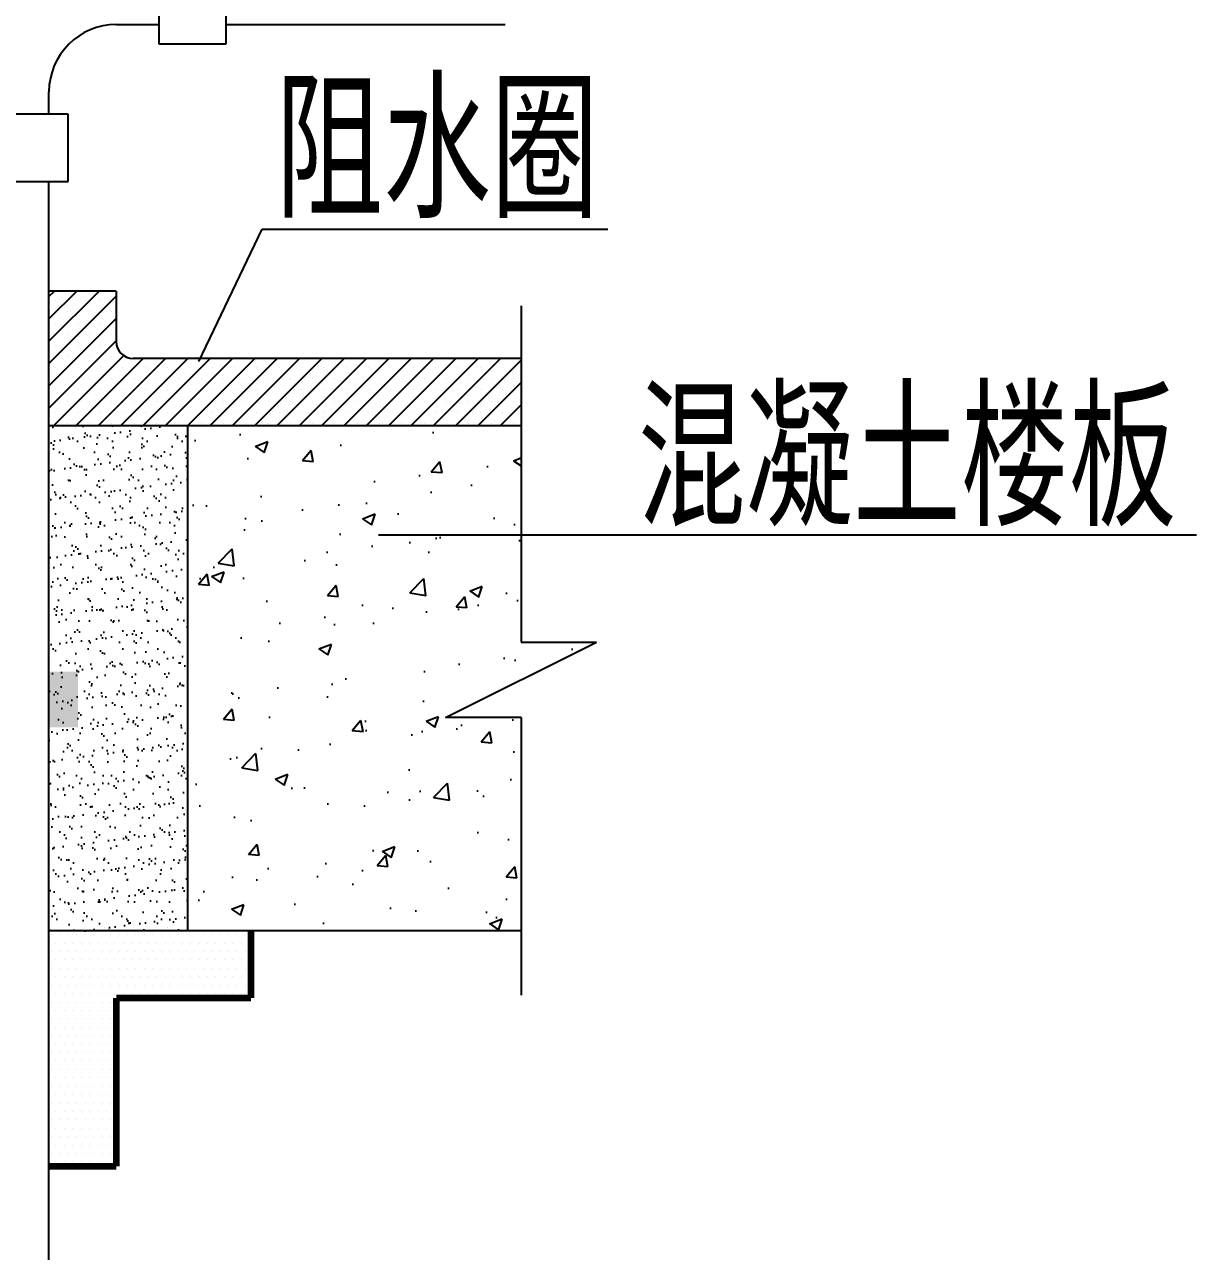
# Model space of a CAD drawing. Extents: x 1000 to 47721, y 1000 to 6465.
# Drawn here: x 1114.5 to 1166.7, y 1077.1 to 1131.8 of the extents above; entities that cross this region are included whole.
import ezdxf

# ---------------------------------------------------------------- set-up
doc = ezdxf.new("R2010")
doc.units = 0
doc.header["$LTSCALE"] = 35
doc.header["$MEASUREMENT"] = 0
for name, color, linetype in [('0P', 7, 'Continuous'), ('HZ', 3, 'Continuous'), ('WALL', 51, 'Continuous')]:
    doc.layers.add(name, color=color, linetype=linetype)
doc.styles.add('HZ', font='romant.shx', dxfattribs={"width": 0.8, "bigfont": 'hztxt.shx'})

msp = doc.modelspace()

# ---------------------------------------------------------------- hatches: boundary and pattern name
at = {"layer": '0P'}
h = msp.add_hatch(dxfattribs=at)
h.set_pattern_fill('AR-CONC', color=256, scale=0.8, style=0)
h.set_pattern_definition([(50, (-15813.1123, 2049.754), (5.7380815, -0.5020171), [0.6, -6.6]), (355.00001, (-15813.1123, 2049.754), (-1.1100106, 6.0175371), [0.48, -5.2800002]), (100.4514, (-15812.634, 2049.712), (4.6280751, 5.5155163), [0.5099215, -5.609137]), (46.1842, (-15813.112, 2051.354), (8.5379286, -1.324152), [0.9, -9.8999996]), (96.6356, (-15812.401, 2051.244), (7.4773016, 7.792943), [0.7648823, -8.413704]), (351.1842, (-15813.112, 2051.354), (7.4772954, 7.7929487), [0.72, -7.92]), (21, (-15812.3125, 2050.954), (4.7752566, -3.2209511), [0.6, -6.6]), (326.00001, (-15812.3125, 2050.954), (1.9465227, 5.8012004), [0.48, -5.2800002]), (71.4514, (-15811.914, 2050.6855), (6.7217813, 2.580244), [0.5099215, -5.609137]), (37.5, (-15813.1123, 2049.7542), (0.09727884, 2.66315079), [0, -5.2160001, 0, -5.36000013, 0, -5.3000002]), (7.5, (-15813.1123, 2049.7542), (2.1045563, 3.1552937), [0, -3.056, 0, -5.0960002, 0, -2.02]), (327.500003, (-15814.8965, 2049.7542), (4.27057934, -0.18043898), [0, -2, 0, -6.2399998, 0, -8.2799997]), (317.500005, (-15815.6963, 2049.754), (4.6654892, 0.80083984), [0, -2.5999999, 0, -4.14400005, 0, -5.8800001])])
h.paths.add_polyline_path([(1096.13, 1113.926), (1082.242, 1113.926), (1082.242, 1104.282), (1085.602, 1104.282), (1079.409, 1101.185), (1079.146, 1100.922), (1082.242, 1100.922), (1082.242, 1091.426), (1096.13, 1091.426)])
h.paths.add_polyline_path([(1133.25, 1100.922), (1139.97, 1104.282), (1136.61, 1104.282), (1136.61, 1113.926), (1121.754, 1113.926), (1121.754, 1091.426), (1136.61, 1091.426), (1136.61, 1100.922)])
h = msp.add_hatch(dxfattribs=at)
h.set_pattern_fill('AR-SAND', color=256, scale=0.5, style=0)
h.set_pattern_definition([(37.4999993, (-15813.1123, 2049.75415), (-0.031496678, 0.963411868), [0, -0.75999999, 0, -0.850000024, 0, -0.8125]), (7.5, (-15813.1123, 2049.7542), (0.88488835, 1.41107309), [0, -0.409999996, 0, -0.685000002, 0, -0.262499988]), (327.500003, (-15813.7275, 2049.75415), (1.55707097, 0.002829527), [0, -0.25, 0, -0.899999976, 0, -1.174999952]), (317.500005, (-15813.7275, 2049.7542), (1.50306332, 0.4388378), [0, -0.125, 0, -0.589999974, 0, -0.675000012])])
h.paths.add_polyline_path([(1096.13, 1091.426), (1102.305, 1091.426), (1102.305, 1113.926), (1096.13, 1113.926)])
h.paths.add_polyline_path([(1121.754, 1113.926), (1115.58, 1113.926), (1115.58, 1091.426), (1121.754, 1091.426)])
msp.add_hatch(color=256, dxfattribs=at).paths.add_polyline_path([(1116.875, 1102.972), (1115.577, 1102.972), (1115.577, 1100.49), (1116.875, 1100.49)])

# ---------------------------------------------------------------- linework, layer by layer
for p, q in [((1122.262, 1116.795), (1125.083, 1122.686)), ((1125.083, 1122.686), (1140.474, 1122.686)), ((1130.261, 1109.061), (1166.698, 1109.061))]:
    msp.add_line(p, q)
for p, q in [((1120.468, 1138.939), (1120.468, 1130.939)), ((1123.468, 1130.939), (1123.468, 1138.939)), ((1118.58, 1131.806), (1120.468, 1131.806)), ((1123.468, 1131.806), (1135.901, 1131.806)), ((1120.468, 1130.939), (1123.468, 1130.939)), ((1115.58, 1127.806), (1115.58, 1128.806)), ((1116.442, 1127.806), (1101.442, 1127.806)), ((1116.442, 1124.806), (1116.442, 1127.806)), ((1101.442, 1124.806), (1116.442, 1124.806)), ((1115.58, 1075.718), (1115.58, 1124.806)), ((1121.754, 1113.926), (1121.754, 1091.426))]:
    msp.add_line(p, q, dxfattribs=at)
msp.add_arc((1118.58, 1128.806), 3, 90, 180, dxfattribs=at)
at = {"layer": 'WALL'}
for p, q in [((1118.58, 1119.926), (1115.58, 1119.926)), ((1115.58, 1119.685), (1115.821, 1119.926)), ((1115.58, 1118.69), (1116.816, 1119.926)), ((1115.58, 1117.696), (1117.81, 1119.926)), ((1115.58, 1116.702), (1118.58, 1119.702)), ((1118.58, 1119.926), (1118.58, 1117.676)), ((1115.891, 1119.499), (1115.891, 1119.499)), ((1116.886, 1119.499), (1116.886, 1119.499)), ((1117.88, 1119.499), (1117.88, 1119.499)), ((1136.61, 1119.273), (1136.61, 1104.282)), ((1115.58, 1115.707), (1118.58, 1118.707)), ((1116.389, 1119.002), (1116.389, 1119.002)), ((1117.383, 1119.002), (1117.383, 1119.002)), ((1118.377, 1119.002), (1118.377, 1119.002)), ((1115.891, 1118.505), (1115.891, 1118.505)), ((1116.886, 1118.505), (1116.886, 1118.505)), ((1117.88, 1118.505), (1117.88, 1118.505)), ((1115.58, 1114.713), (1118.58, 1117.713)), ((1115.891, 1117.511), (1115.891, 1117.511)), ((1116.389, 1118.008), (1116.389, 1118.008)), ((1116.886, 1117.511), (1116.886, 1117.511)), ((1117.383, 1118.008), (1117.383, 1118.008)), ((1117.88, 1117.511), (1117.88, 1117.511)), ((1118.377, 1118.008), (1118.377, 1118.008)), ((1115.788, 1113.926), (1118.914, 1117.052)), ((1116.389, 1117.013), (1116.389, 1117.013)), ((1116.782, 1113.926), (1119.782, 1116.926)), ((1117.383, 1117.013), (1117.383, 1117.013)), ((1117.776, 1113.926), (1120.776, 1116.926)), ((1118.377, 1117.013), (1118.377, 1117.013)), ((1118.771, 1113.926), (1121.771, 1116.926)), ((1136.61, 1116.926), (1119.33, 1116.926)), ((1119.765, 1113.926), (1122.765, 1116.926)), ((1120.76, 1113.926), (1123.76, 1116.926)), ((1121.754, 1113.926), (1124.754, 1116.926)), ((1122.748, 1113.926), (1125.748, 1116.926)), ((1123.743, 1113.926), (1126.743, 1116.926)), ((1124.737, 1113.926), (1127.737, 1116.926)), ((1125.731, 1113.926), (1128.731, 1116.926)), ((1126.726, 1113.926), (1129.726, 1116.926)), ((1127.72, 1113.926), (1130.72, 1116.926)), ((1128.714, 1113.926), (1131.714, 1116.926)), ((1129.709, 1113.926), (1132.709, 1116.926)), ((1130.703, 1113.926), (1133.703, 1116.926)), ((1131.698, 1113.926), (1134.698, 1116.926)), ((1132.692, 1113.926), (1135.692, 1116.926)), ((1115.891, 1116.516), (1115.891, 1116.516)), ((1116.886, 1116.516), (1116.886, 1116.516)), ((1117.88, 1116.516), (1117.88, 1116.516)), ((1118.875, 1116.516), (1118.875, 1116.516)), ((1119.869, 1116.516), (1119.869, 1116.516)), ((1120.863, 1116.516), (1120.863, 1116.516)), ((1121.858, 1116.516), (1121.858, 1116.516)), ((1122.852, 1116.516), (1122.852, 1116.516)), ((1123.846, 1116.516), (1123.846, 1116.516)), ((1124.841, 1116.516), (1124.841, 1116.516)), ((1125.835, 1116.516), (1125.835, 1116.516)), ((1126.83, 1116.516), (1126.83, 1116.516)), ((1127.824, 1116.516), (1127.824, 1116.516)), ((1128.818, 1116.516), (1128.818, 1116.516)), ((1129.813, 1116.516), (1129.813, 1116.516)), ((1130.807, 1116.516), (1130.807, 1116.516)), ((1131.801, 1116.516), (1131.801, 1116.516)), ((1132.796, 1116.516), (1132.796, 1116.516)), ((1133.686, 1113.926), (1136.61, 1116.85)), ((1133.79, 1116.516), (1133.79, 1116.516)), ((1134.784, 1116.516), (1134.784, 1116.516)), ((1135.779, 1116.516), (1135.779, 1116.516)), ((1116.389, 1116.019), (1116.389, 1116.019)), ((1117.383, 1116.019), (1117.383, 1116.019)), ((1118.377, 1116.019), (1118.377, 1116.019)), ((1119.372, 1116.019), (1119.372, 1116.019)), ((1120.366, 1116.019), (1120.366, 1116.019)), ((1121.36, 1116.019), (1121.36, 1116.019)), ((1122.355, 1116.019), (1122.355, 1116.019)), ((1123.349, 1116.019), (1123.349, 1116.019)), ((1124.344, 1116.019), (1124.344, 1116.019)), ((1125.338, 1116.019), (1125.338, 1116.019)), ((1126.332, 1116.019), (1126.332, 1116.019)), ((1127.327, 1116.019), (1127.327, 1116.019)), ((1128.321, 1116.019), (1128.321, 1116.019)), ((1129.315, 1116.019), (1129.315, 1116.019)), ((1130.31, 1116.019), (1130.31, 1116.019)), ((1131.304, 1116.019), (1131.304, 1116.019)), ((1132.299, 1116.019), (1132.299, 1116.019)), ((1133.293, 1116.019), (1133.293, 1116.019)), ((1134.287, 1116.019), (1134.287, 1116.019)), ((1134.681, 1113.926), (1136.61, 1115.855)), ((1135.282, 1116.019), (1135.282, 1116.019)), ((1136.276, 1116.019), (1136.276, 1116.019)), ((1115.891, 1115.522), (1115.891, 1115.522)), ((1116.886, 1115.522), (1116.886, 1115.522)), ((1117.88, 1115.522), (1117.88, 1115.522)), ((1118.875, 1115.522), (1118.875, 1115.522)), ((1119.869, 1115.522), (1119.869, 1115.522)), ((1120.863, 1115.522), (1120.863, 1115.522)), ((1121.858, 1115.522), (1121.858, 1115.522)), ((1122.852, 1115.522), (1122.852, 1115.522)), ((1123.846, 1115.522), (1123.846, 1115.522)), ((1124.841, 1115.522), (1124.841, 1115.522)), ((1125.835, 1115.522), (1125.835, 1115.522)), ((1126.83, 1115.522), (1126.83, 1115.522)), ((1127.824, 1115.522), (1127.824, 1115.522)), ((1128.818, 1115.522), (1128.818, 1115.522)), ((1129.813, 1115.522), (1129.813, 1115.522)), ((1130.807, 1115.522), (1130.807, 1115.522)), ((1131.801, 1115.522), (1131.801, 1115.522)), ((1132.796, 1115.522), (1132.796, 1115.522)), ((1133.79, 1115.522), (1133.79, 1115.522)), ((1134.784, 1115.522), (1134.784, 1115.522)), ((1135.779, 1115.522), (1135.779, 1115.522)), ((1116.389, 1115.025), (1116.389, 1115.025)), ((1117.383, 1115.025), (1117.383, 1115.025)), ((1118.377, 1115.025), (1118.377, 1115.025)), ((1119.372, 1115.025), (1119.372, 1115.025)), ((1120.366, 1115.025), (1120.366, 1115.025)), ((1121.36, 1115.025), (1121.36, 1115.025)), ((1122.355, 1115.025), (1122.355, 1115.025)), ((1123.349, 1115.025), (1123.349, 1115.025)), ((1124.344, 1115.025), (1124.344, 1115.025)), ((1125.338, 1115.025), (1125.338, 1115.025)), ((1126.332, 1115.025), (1126.332, 1115.025)), ((1127.327, 1115.025), (1127.327, 1115.025)), ((1128.321, 1115.025), (1128.321, 1115.025)), ((1129.315, 1115.025), (1129.315, 1115.025)), ((1130.31, 1115.025), (1130.31, 1115.025)), ((1131.304, 1115.025), (1131.304, 1115.025)), ((1132.299, 1115.025), (1132.299, 1115.025)), ((1133.293, 1115.025), (1133.293, 1115.025)), ((1134.287, 1115.025), (1134.287, 1115.025)), ((1135.282, 1115.025), (1135.282, 1115.025)), ((1135.675, 1113.926), (1136.61, 1114.861)), ((1136.276, 1115.025), (1136.276, 1115.025)), ((1115.891, 1114.527), (1115.891, 1114.527)), ((1116.886, 1114.527), (1116.886, 1114.527)), ((1117.88, 1114.527), (1117.88, 1114.527)), ((1118.875, 1114.527), (1118.875, 1114.527)), ((1119.869, 1114.527), (1119.869, 1114.527)), ((1120.863, 1114.527), (1120.863, 1114.527)), ((1121.858, 1114.527), (1121.858, 1114.527)), ((1122.852, 1114.527), (1122.852, 1114.527)), ((1123.846, 1114.527), (1123.846, 1114.527)), ((1124.841, 1114.527), (1124.841, 1114.527)), ((1125.835, 1114.527), (1125.835, 1114.527)), ((1126.83, 1114.527), (1126.83, 1114.527)), ((1127.824, 1114.527), (1127.824, 1114.527)), ((1128.818, 1114.527), (1128.818, 1114.527)), ((1129.813, 1114.527), (1129.813, 1114.527)), ((1130.807, 1114.527), (1130.807, 1114.527)), ((1131.801, 1114.527), (1131.801, 1114.527)), ((1132.796, 1114.527), (1132.796, 1114.527)), ((1133.79, 1114.527), (1133.79, 1114.527)), ((1134.784, 1114.527), (1134.784, 1114.527)), ((1135.779, 1114.527), (1135.779, 1114.527)), ((1136.61, 1113.926), (1115.58, 1113.926)), ((1116.389, 1114.03), (1116.389, 1114.03)), ((1116.772, 1113.859), (1116.772, 1113.859)), ((1117.383, 1114.03), (1117.383, 1114.03)), ((1118.377, 1114.03), (1118.377, 1114.03)), ((1119.372, 1114.03), (1119.372, 1114.03)), ((1120.366, 1114.03), (1120.366, 1114.03)), ((1121.36, 1114.03), (1121.36, 1114.03)), ((1122.355, 1114.03), (1122.355, 1114.03)), ((1123.349, 1114.03), (1123.349, 1114.03)), ((1124.344, 1114.03), (1124.344, 1114.03)), ((1125.338, 1114.03), (1125.338, 1114.03)), ((1126.332, 1114.03), (1126.332, 1114.03)), ((1127.327, 1114.03), (1127.327, 1114.03)), ((1128.321, 1114.03), (1128.321, 1114.03)), ((1129.315, 1114.03), (1129.315, 1114.03)), ((1130.31, 1114.03), (1130.31, 1114.03)), ((1131.304, 1114.03), (1131.304, 1114.03)), ((1132.299, 1114.03), (1132.299, 1114.03)), ((1133.293, 1114.03), (1133.293, 1114.03)), ((1134.287, 1114.03), (1134.287, 1114.03)), ((1135.282, 1114.03), (1135.282, 1114.03)), ((1136.276, 1114.03), (1136.276, 1114.03)), ((1133.25, 1100.922), (1139.97, 1104.282)), ((1136.61, 1104.282), (1139.97, 1104.282)), ((1136.96, 1102.78), (1136.96, 1102.78)), ((1136.61, 1100.922), (1133.25, 1100.922)), ((1136.61, 1100.922), (1136.61, 1088.556)), ((1136.61, 1091.426), (1115.58, 1091.426)), ((1115.703, 1091.249), (1115.703, 1091.249)), ((1116.078, 1091.249), (1116.078, 1091.249)), ((1116.453, 1091.249), (1116.453, 1091.249)), ((1116.828, 1091.249), (1116.828, 1091.249)), ((1117.203, 1091.249), (1117.203, 1091.249)), ((1117.578, 1091.249), (1117.578, 1091.249)), ((1117.953, 1091.249), (1117.953, 1091.249)), ((1118.056, 1091.554), (1118.056, 1091.554)), ((1118.328, 1091.249), (1118.328, 1091.249)), ((1118.703, 1091.249), (1118.703, 1091.249)), ((1119.078, 1091.249), (1119.078, 1091.249)), ((1119.453, 1091.249), (1119.453, 1091.249)), ((1119.828, 1091.249), (1119.828, 1091.249)), ((1120.203, 1091.249), (1120.203, 1091.249)), ((1120.578, 1091.249), (1120.578, 1091.249)), ((1120.858, 1091.559), (1120.858, 1091.559)), ((1120.953, 1091.249), (1120.953, 1091.249)), ((1121.328, 1091.249), (1121.328, 1091.249)), ((1121.703, 1091.249), (1121.703, 1091.249)), ((1122.078, 1091.249), (1122.078, 1091.249)), ((1122.453, 1091.249), (1122.453, 1091.249)), ((1122.828, 1091.249), (1122.828, 1091.249)), ((1123.203, 1091.249), (1123.203, 1091.249)), ((1123.578, 1091.249), (1123.578, 1091.249)), ((1123.953, 1091.249), (1123.953, 1091.249)), ((1124.328, 1091.249), (1124.328, 1091.249)), ((1115.89, 1090.874), (1115.89, 1090.874)), ((1116.265, 1090.874), (1116.265, 1090.874)), ((1116.64, 1090.874), (1116.64, 1090.874)), ((1117.015, 1090.874), (1117.015, 1090.874)), ((1117.39, 1090.874), (1117.39, 1090.874)), ((1117.765, 1090.874), (1117.765, 1090.874)), ((1118.14, 1090.874), (1118.14, 1090.874)), ((1118.515, 1090.874), (1118.515, 1090.874)), ((1118.89, 1090.874), (1118.89, 1090.874)), ((1119.265, 1090.874), (1119.265, 1090.874)), ((1119.64, 1090.874), (1119.64, 1090.874)), ((1120.015, 1090.874), (1120.015, 1090.874)), ((1120.39, 1090.874), (1120.39, 1090.874)), ((1120.765, 1090.874), (1120.765, 1090.874)), ((1121.14, 1090.874), (1121.14, 1090.874)), ((1121.515, 1090.874), (1121.515, 1090.874)), ((1121.89, 1090.874), (1121.89, 1090.874)), ((1122.265, 1090.874), (1122.265, 1090.874)), ((1122.64, 1090.874), (1122.64, 1090.874)), ((1123.015, 1090.874), (1123.015, 1090.874)), ((1123.39, 1090.874), (1123.39, 1090.874)), ((1123.765, 1090.874), (1123.765, 1090.874)), ((1124.14, 1090.874), (1124.14, 1090.874)), ((1124.515, 1090.874), (1124.515, 1090.874)), ((1115.703, 1090.499), (1115.703, 1090.499)), ((1116.078, 1090.499), (1116.078, 1090.499)), ((1116.453, 1090.499), (1116.453, 1090.499)), ((1116.828, 1090.499), (1116.828, 1090.499)), ((1117.203, 1090.499), (1117.203, 1090.499)), ((1117.578, 1090.499), (1117.578, 1090.499)), ((1117.953, 1090.499), (1117.953, 1090.499)), ((1118.328, 1090.499), (1118.328, 1090.499)), ((1118.703, 1090.499), (1118.703, 1090.499)), ((1119.078, 1090.499), (1119.078, 1090.499)), ((1119.453, 1090.499), (1119.453, 1090.499)), ((1119.828, 1090.499), (1119.828, 1090.499)), ((1120.203, 1090.499), (1120.203, 1090.499)), ((1120.578, 1090.499), (1120.578, 1090.499)), ((1120.953, 1090.499), (1120.953, 1090.499)), ((1121.328, 1090.499), (1121.328, 1090.499)), ((1121.703, 1090.499), (1121.703, 1090.499)), ((1122.078, 1090.499), (1122.078, 1090.499)), ((1122.453, 1090.499), (1122.453, 1090.499)), ((1122.828, 1090.499), (1122.828, 1090.499)), ((1123.203, 1090.499), (1123.203, 1090.499)), ((1123.578, 1090.499), (1123.578, 1090.499)), ((1123.953, 1090.499), (1123.953, 1090.499)), ((1124.328, 1090.499), (1124.328, 1090.499)), ((1115.703, 1089.749), (1115.703, 1089.749)), ((1115.89, 1090.124), (1115.89, 1090.124)), ((1116.078, 1089.749), (1116.078, 1089.749)), ((1116.265, 1090.124), (1116.265, 1090.124)), ((1116.453, 1089.749), (1116.453, 1089.749)), ((1116.64, 1090.124), (1116.64, 1090.124)), ((1116.828, 1089.749), (1116.828, 1089.749)), ((1117.015, 1090.124), (1117.015, 1090.124)), ((1117.203, 1089.749), (1117.203, 1089.749)), ((1117.39, 1090.124), (1117.39, 1090.124)), ((1117.578, 1089.749), (1117.578, 1089.749)), ((1117.765, 1090.124), (1117.765, 1090.124)), ((1117.953, 1089.749), (1117.953, 1089.749)), ((1118.14, 1090.124), (1118.14, 1090.124)), ((1118.328, 1089.749), (1118.328, 1089.749)), ((1118.515, 1090.124), (1118.515, 1090.124)), ((1118.703, 1089.749), (1118.703, 1089.749)), ((1118.89, 1090.124), (1118.89, 1090.124)), ((1119.078, 1089.749), (1119.078, 1089.749)), ((1119.265, 1090.124), (1119.265, 1090.124)), ((1119.453, 1089.749), (1119.453, 1089.749)), ((1119.64, 1090.124), (1119.64, 1090.124)), ((1119.828, 1089.749), (1119.828, 1089.749)), ((1120.015, 1090.124), (1120.015, 1090.124)), ((1120.203, 1089.749), (1120.203, 1089.749)), ((1120.39, 1090.124), (1120.39, 1090.124)), ((1120.578, 1089.749), (1120.578, 1089.749)), ((1120.765, 1090.124), (1120.765, 1090.124)), ((1120.953, 1089.749), (1120.953, 1089.749)), ((1121.14, 1090.124), (1121.14, 1090.124)), ((1121.328, 1089.749), (1121.328, 1089.749)), ((1121.515, 1090.124), (1121.515, 1090.124)), ((1121.703, 1089.749), (1121.703, 1089.749)), ((1121.89, 1090.124), (1121.89, 1090.124)), ((1122.078, 1089.749), (1122.078, 1089.749)), ((1122.265, 1090.124), (1122.265, 1090.124)), ((1122.453, 1089.749), (1122.453, 1089.749)), ((1122.64, 1090.124), (1122.64, 1090.124)), ((1122.828, 1089.749), (1122.828, 1089.749)), ((1123.015, 1090.124), (1123.015, 1090.124)), ((1123.203, 1089.749), (1123.203, 1089.749)), ((1123.39, 1090.124), (1123.39, 1090.124)), ((1123.578, 1089.749), (1123.578, 1089.749)), ((1123.765, 1090.124), (1123.765, 1090.124)), ((1123.953, 1089.749), (1123.953, 1089.749)), ((1124.14, 1090.124), (1124.14, 1090.124)), ((1124.328, 1089.749), (1124.328, 1089.749)), ((1124.515, 1090.124), (1124.515, 1090.124)), ((1115.89, 1089.374), (1115.89, 1089.374)), ((1116.265, 1089.374), (1116.265, 1089.374)), ((1116.64, 1089.374), (1116.64, 1089.374)), ((1117.015, 1089.374), (1117.015, 1089.374)), ((1117.39, 1089.374), (1117.39, 1089.374)), ((1117.765, 1089.374), (1117.765, 1089.374)), ((1118.14, 1089.374), (1118.14, 1089.374)), ((1118.515, 1089.374), (1118.515, 1089.374)), ((1118.89, 1089.374), (1118.89, 1089.374)), ((1119.265, 1089.374), (1119.265, 1089.374)), ((1119.64, 1089.374), (1119.64, 1089.374)), ((1120.015, 1089.374), (1120.015, 1089.374)), ((1120.39, 1089.374), (1120.39, 1089.374)), ((1120.765, 1089.374), (1120.765, 1089.374)), ((1121.14, 1089.374), (1121.14, 1089.374)), ((1121.515, 1089.374), (1121.515, 1089.374)), ((1121.89, 1089.374), (1121.89, 1089.374)), ((1122.265, 1089.374), (1122.265, 1089.374)), ((1122.64, 1089.374), (1122.64, 1089.374)), ((1123.015, 1089.374), (1123.015, 1089.374)), ((1123.39, 1089.374), (1123.39, 1089.374)), ((1123.765, 1089.374), (1123.765, 1089.374)), ((1124.14, 1089.374), (1124.14, 1089.374)), ((1124.515, 1089.374), (1124.515, 1089.374)), ((1115.703, 1088.999), (1115.703, 1088.999)), ((1115.89, 1088.624), (1115.89, 1088.624)), ((1116.078, 1088.999), (1116.078, 1088.999)), ((1116.265, 1088.624), (1116.265, 1088.624)), ((1116.453, 1088.999), (1116.453, 1088.999)), ((1116.64, 1088.624), (1116.64, 1088.624)), ((1116.828, 1088.999), (1116.828, 1088.999)), ((1117.015, 1088.624), (1117.015, 1088.624)), ((1117.203, 1088.999), (1117.203, 1088.999)), ((1117.39, 1088.624), (1117.39, 1088.624)), ((1117.578, 1088.999), (1117.578, 1088.999)), ((1117.765, 1088.624), (1117.765, 1088.624)), ((1117.953, 1088.999), (1117.953, 1088.999)), ((1118.14, 1088.624), (1118.14, 1088.624)), ((1118.328, 1088.999), (1118.328, 1088.999)), ((1118.515, 1088.624), (1118.515, 1088.624)), ((1118.703, 1088.999), (1118.703, 1088.999)), ((1118.89, 1088.624), (1118.89, 1088.624)), ((1119.078, 1088.999), (1119.078, 1088.999)), ((1119.265, 1088.624), (1119.265, 1088.624)), ((1119.453, 1088.999), (1119.453, 1088.999)), ((1119.64, 1088.624), (1119.64, 1088.624)), ((1119.828, 1088.999), (1119.828, 1088.999)), ((1120.015, 1088.624), (1120.015, 1088.624)), ((1120.203, 1088.999), (1120.203, 1088.999)), ((1120.39, 1088.624), (1120.39, 1088.624)), ((1120.578, 1088.999), (1120.578, 1088.999)), ((1120.765, 1088.624), (1120.765, 1088.624)), ((1120.953, 1088.999), (1120.953, 1088.999)), ((1121.14, 1088.624), (1121.14, 1088.624)), ((1121.328, 1088.999), (1121.328, 1088.999)), ((1121.515, 1088.624), (1121.515, 1088.624)), ((1121.703, 1088.999), (1121.703, 1088.999)), ((1121.89, 1088.624), (1121.89, 1088.624)), ((1122.078, 1088.999), (1122.078, 1088.999)), ((1122.265, 1088.624), (1122.265, 1088.624)), ((1122.453, 1088.999), (1122.453, 1088.999)), ((1122.64, 1088.624), (1122.64, 1088.624)), ((1122.828, 1088.999), (1122.828, 1088.999)), ((1123.015, 1088.624), (1123.015, 1088.624)), ((1123.203, 1088.999), (1123.203, 1088.999)), ((1123.39, 1088.624), (1123.39, 1088.624)), ((1123.578, 1088.999), (1123.578, 1088.999)), ((1123.765, 1088.624), (1123.765, 1088.624)), ((1123.953, 1088.999), (1123.953, 1088.999)), ((1124.14, 1088.624), (1124.14, 1088.624)), ((1124.328, 1088.999), (1124.328, 1088.999)), ((1124.515, 1088.624), (1124.515, 1088.624)), ((1115.703, 1088.249), (1115.703, 1088.249)), ((1116.078, 1088.249), (1116.078, 1088.249)), ((1116.453, 1088.249), (1116.453, 1088.249)), ((1116.828, 1088.249), (1116.828, 1088.249)), ((1117.203, 1088.249), (1117.203, 1088.249)), ((1117.578, 1088.249), (1117.578, 1088.249)), ((1117.953, 1088.249), (1117.953, 1088.249)), ((1118.328, 1088.249), (1118.328, 1088.249)), ((1115.703, 1087.499), (1115.703, 1087.499)), ((1115.89, 1087.874), (1115.89, 1087.874)), ((1116.078, 1087.499), (1116.078, 1087.499)), ((1116.265, 1087.874), (1116.265, 1087.874)), ((1116.453, 1087.499), (1116.453, 1087.499)), ((1116.64, 1087.874), (1116.64, 1087.874)), ((1116.828, 1087.499), (1116.828, 1087.499)), ((1117.015, 1087.874), (1117.015, 1087.874)), ((1117.203, 1087.499), (1117.203, 1087.499)), ((1117.39, 1087.874), (1117.39, 1087.874)), ((1117.578, 1087.499), (1117.578, 1087.499)), ((1117.765, 1087.874), (1117.765, 1087.874)), ((1117.953, 1087.499), (1117.953, 1087.499)), ((1118.14, 1087.874), (1118.14, 1087.874)), ((1118.328, 1087.499), (1118.328, 1087.499)), ((1118.515, 1087.874), (1118.515, 1087.874)), ((1115.89, 1087.124), (1115.89, 1087.124)), ((1116.265, 1087.124), (1116.265, 1087.124)), ((1116.64, 1087.124), (1116.64, 1087.124)), ((1117.015, 1087.124), (1117.015, 1087.124)), ((1117.39, 1087.124), (1117.39, 1087.124)), ((1117.765, 1087.124), (1117.765, 1087.124)), ((1118.14, 1087.124), (1118.14, 1087.124)), ((1118.515, 1087.124), (1118.515, 1087.124)), ((1115.703, 1086.749), (1115.703, 1086.749)), ((1115.89, 1086.374), (1115.89, 1086.374)), ((1116.078, 1086.749), (1116.078, 1086.749)), ((1116.265, 1086.374), (1116.265, 1086.374)), ((1116.453, 1086.749), (1116.453, 1086.749)), ((1116.64, 1086.374), (1116.64, 1086.374)), ((1116.828, 1086.749), (1116.828, 1086.749)), ((1117.015, 1086.374), (1117.015, 1086.374)), ((1117.203, 1086.749), (1117.203, 1086.749)), ((1117.39, 1086.374), (1117.39, 1086.374)), ((1117.578, 1086.749), (1117.578, 1086.749)), ((1117.765, 1086.374), (1117.765, 1086.374)), ((1117.953, 1086.749), (1117.953, 1086.749)), ((1118.14, 1086.374), (1118.14, 1086.374)), ((1118.328, 1086.749), (1118.328, 1086.749)), ((1118.515, 1086.374), (1118.515, 1086.374)), ((1115.703, 1085.999), (1115.703, 1085.999)), ((1116.078, 1085.999), (1116.078, 1085.999)), ((1116.453, 1085.999), (1116.453, 1085.999)), ((1116.828, 1085.999), (1116.828, 1085.999)), ((1117.203, 1085.999), (1117.203, 1085.999)), ((1117.578, 1085.999), (1117.578, 1085.999)), ((1117.953, 1085.999), (1117.953, 1085.999)), ((1118.328, 1085.999), (1118.328, 1085.999)), ((1115.703, 1085.249), (1115.703, 1085.249)), ((1115.89, 1085.624), (1115.89, 1085.624)), ((1116.078, 1085.249), (1116.078, 1085.249)), ((1116.265, 1085.624), (1116.265, 1085.624)), ((1116.453, 1085.249), (1116.453, 1085.249)), ((1116.64, 1085.624), (1116.64, 1085.624)), ((1116.828, 1085.249), (1116.828, 1085.249)), ((1117.015, 1085.624), (1117.015, 1085.624)), ((1117.203, 1085.249), (1117.203, 1085.249)), ((1117.39, 1085.624), (1117.39, 1085.624)), ((1117.578, 1085.249), (1117.578, 1085.249)), ((1117.765, 1085.624), (1117.765, 1085.624)), ((1117.953, 1085.249), (1117.953, 1085.249)), ((1118.14, 1085.624), (1118.14, 1085.624)), ((1118.328, 1085.249), (1118.328, 1085.249)), ((1118.515, 1085.624), (1118.515, 1085.624)), ((1115.89, 1084.874), (1115.89, 1084.874)), ((1116.265, 1084.874), (1116.265, 1084.874)), ((1116.64, 1084.874), (1116.64, 1084.874)), ((1117.015, 1084.874), (1117.015, 1084.874)), ((1117.39, 1084.874), (1117.39, 1084.874)), ((1117.765, 1084.874), (1117.765, 1084.874)), ((1118.14, 1084.874), (1118.14, 1084.874)), ((1118.515, 1084.874), (1118.515, 1084.874)), ((1115.703, 1084.499), (1115.703, 1084.499)), ((1115.89, 1084.124), (1115.89, 1084.124)), ((1116.078, 1084.499), (1116.078, 1084.499)), ((1116.265, 1084.124), (1116.265, 1084.124)), ((1116.453, 1084.499), (1116.453, 1084.499)), ((1116.64, 1084.124), (1116.64, 1084.124)), ((1116.828, 1084.499), (1116.828, 1084.499)), ((1117.015, 1084.124), (1117.015, 1084.124)), ((1117.203, 1084.499), (1117.203, 1084.499)), ((1117.39, 1084.124), (1117.39, 1084.124)), ((1117.578, 1084.499), (1117.578, 1084.499)), ((1117.765, 1084.124), (1117.765, 1084.124)), ((1117.953, 1084.499), (1117.953, 1084.499)), ((1118.14, 1084.124), (1118.14, 1084.124)), ((1118.328, 1084.499), (1118.328, 1084.499)), ((1118.515, 1084.124), (1118.515, 1084.124)), ((1115.703, 1083.749), (1115.703, 1083.749)), ((1116.078, 1083.749), (1116.078, 1083.749)), ((1116.453, 1083.749), (1116.453, 1083.749)), ((1116.828, 1083.749), (1116.828, 1083.749)), ((1117.203, 1083.749), (1117.203, 1083.749)), ((1117.578, 1083.749), (1117.578, 1083.749)), ((1117.953, 1083.749), (1117.953, 1083.749)), ((1118.328, 1083.749), (1118.328, 1083.749)), ((1115.89, 1083.374), (1115.89, 1083.374)), ((1116.265, 1083.374), (1116.265, 1083.374)), ((1116.64, 1083.374), (1116.64, 1083.374)), ((1117.015, 1083.374), (1117.015, 1083.374)), ((1117.39, 1083.374), (1117.39, 1083.374)), ((1117.765, 1083.374), (1117.765, 1083.374)), ((1118.14, 1083.374), (1118.14, 1083.374)), ((1118.515, 1083.374), (1118.515, 1083.374)), ((1115.703, 1082.999), (1115.703, 1082.999)), ((1115.89, 1082.624), (1115.89, 1082.624)), ((1116.078, 1082.999), (1116.078, 1082.999)), ((1116.265, 1082.624), (1116.265, 1082.624)), ((1116.453, 1082.999), (1116.453, 1082.999)), ((1116.64, 1082.624), (1116.64, 1082.624)), ((1116.828, 1082.999), (1116.828, 1082.999)), ((1117.015, 1082.624), (1117.015, 1082.624)), ((1117.203, 1082.999), (1117.203, 1082.999)), ((1117.39, 1082.624), (1117.39, 1082.624)), ((1117.578, 1082.999), (1117.578, 1082.999)), ((1117.765, 1082.624), (1117.765, 1082.624)), ((1117.953, 1082.999), (1117.953, 1082.999)), ((1118.14, 1082.624), (1118.14, 1082.624)), ((1118.328, 1082.999), (1118.328, 1082.999)), ((1118.515, 1082.624), (1118.515, 1082.624)), ((1115.703, 1082.249), (1115.703, 1082.249)), ((1116.078, 1082.249), (1116.078, 1082.249)), ((1116.453, 1082.249), (1116.453, 1082.249)), ((1116.828, 1082.249), (1116.828, 1082.249)), ((1117.203, 1082.249), (1117.203, 1082.249)), ((1117.578, 1082.249), (1117.578, 1082.249)), ((1117.953, 1082.249), (1117.953, 1082.249)), ((1118.328, 1082.249), (1118.328, 1082.249)), ((1115.703, 1081.499), (1115.703, 1081.499)), ((1115.89, 1081.874), (1115.89, 1081.874)), ((1116.078, 1081.499), (1116.078, 1081.499)), ((1116.265, 1081.874), (1116.265, 1081.874)), ((1116.453, 1081.499), (1116.453, 1081.499)), ((1116.64, 1081.874), (1116.64, 1081.874)), ((1116.828, 1081.499), (1116.828, 1081.499)), ((1117.015, 1081.874), (1117.015, 1081.874)), ((1117.203, 1081.499), (1117.203, 1081.499)), ((1117.39, 1081.874), (1117.39, 1081.874)), ((1117.578, 1081.499), (1117.578, 1081.499)), ((1117.765, 1081.874), (1117.765, 1081.874)), ((1117.953, 1081.499), (1117.953, 1081.499)), ((1118.14, 1081.874), (1118.14, 1081.874)), ((1118.328, 1081.499), (1118.328, 1081.499)), ((1118.515, 1081.874), (1118.515, 1081.874)), ((1115.89, 1081.124), (1115.89, 1081.124)), ((1116.265, 1081.124), (1116.265, 1081.124)), ((1116.64, 1081.124), (1116.64, 1081.124)), ((1117.015, 1081.124), (1117.015, 1081.124)), ((1117.39, 1081.124), (1117.39, 1081.124)), ((1117.765, 1081.124), (1117.765, 1081.124)), ((1118.14, 1081.124), (1118.14, 1081.124)), ((1118.515, 1081.124), (1118.515, 1081.124))]:
    msp.add_line(p, q, dxfattribs=at)
for points in [[(1124.58, 1091.426, 0.3, 0.3, 0), (1124.58, 1088.426, 0.3, 0.3, 0)], [(1118.58, 1080.926, 0.3, 0.3, 0), (1118.58, 1088.426, 0.3, 0.3, 0)], [(1124.58, 1088.426, 0.3, 0.3, 0), (1118.58, 1088.426, 0.3, 0.3, 0)], [(1118.58, 1080.926, 0.3, 0.3, 0), (1115.58, 1080.926, 0.3, 0.3, 0)]]:
    msp.add_lwpolyline(points, format="xyseb", dxfattribs=at)
msp.add_arc((1119.33, 1117.676), 0.75, 180, 270, dxfattribs=at)

# ---------------------------------------------------------------- texts
at = {"layer": 'HZ', "style": 'HZ', "width": 0.8}
for s, p in [('阻水圈', (1125.665, 1123.185)), ('混凝土楼板', (1141.806, 1109.447))]:
    msp.add_text(s, height=6, dxfattribs=at).set_placement(p)

doc.saveas('drawing.dxf')
